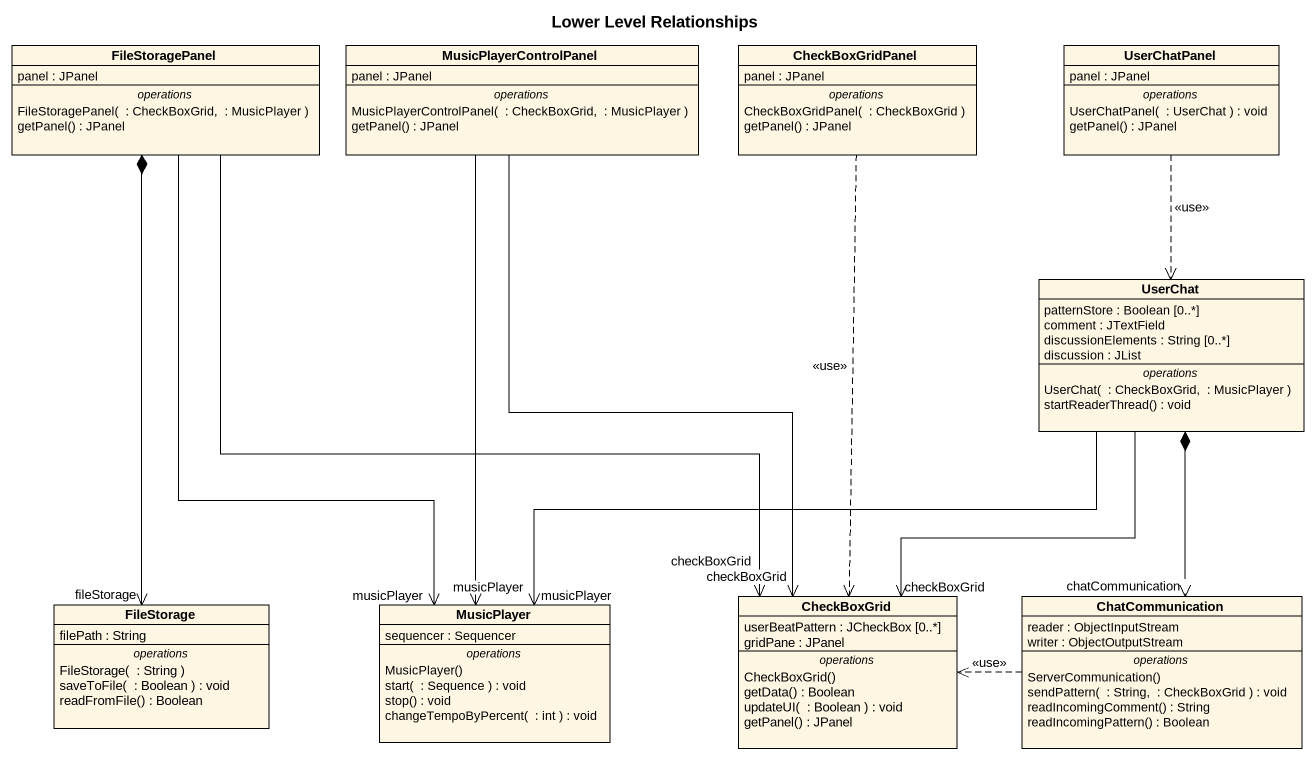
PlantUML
@startuml
title Lower Level Relationships
hide circle
hide empty members
class FileStoragePanel {
  panel : JPanel
  -- operations --
  FileStoragePanel(  : CheckBoxGrid,  : MusicPlayer )
  getPanel() : JPanel
}
class MusicPlayerControlPanel {
  panel : JPanel
  -- operations --
  MusicPlayerControlPanel(  : CheckBoxGrid,  : MusicPlayer )
  getPanel() : JPanel
}
class CheckBoxGridPanel {
  panel : JPanel
  -- operations --
  CheckBoxGridPanel(  : CheckBoxGrid )
  getPanel() : JPanel
}
class UserChatPanel {
  panel : JPanel
  -- operations --
  UserChatPanel(  : UserChat ) : void
  getPanel() : JPanel
}
class UserChat {
  patternStore : Boolean [0..*]
  comment : JTextField
  discussionElements : String [0..*]
  discussion : JList
  -- operations --
  UserChat(  : CheckBoxGrid,  : MusicPlayer )
  startReaderThread() : void
}
class CheckBoxGrid {
  userBeatPattern : JCheckBox [0..*]
  gridPane : JPanel
  -- operations --
  CheckBoxGrid()
  getData() : Boolean
  updateUI(  : Boolean ) : void
  getPanel() : JPanel
}
class ChatCommunication {
  reader : ObjectInputStream
  writer : ObjectOutputStream
  -- operations --
  ServerCommunication()
  sendPattern(  : String,  : CheckBoxGrid ) : void
  readIncomingComment() : String
  readIncomingPattern() : Boolean
}
class FileStorage {
  filePath : String
  -- operations --
  FileStorage(  : String )
  saveToFile(  : Boolean ) : void
  readFromFile() : Boolean
}
class MusicPlayer {
  sequencer : Sequencer
  -- operations --
  MusicPlayer()
  start(  : Sequence ) : void
  stop() : void
  changeTempoByPercent(  : int ) : void
}
CheckBoxGridPanel ..> CheckBoxGrid : <<use>>
UserChatPanel ..> UserChat : <<use>>
CheckBoxGrid "checkBoxGrid" <-up- FileStoragePanel
CheckBoxGrid "checkBoxGrid" <-up- MusicPlayerControlPanel
CheckBoxGrid "checkBoxGrid" <-up- UserChat
ChatCommunication "chatCommunication" <-up-* UserChat
ChatCommunication .left.> CheckBoxGrid : <<use>>
FileStorage "fileStorage" <-up-* FileStoragePanel
MusicPlayer "musicPlayer" <-up- FileStoragePanel
MusicPlayer "musicPlayer" <-up- MusicPlayerControlPanel
MusicPlayer "musicPlayer" <-right- UserChat
@enduml
